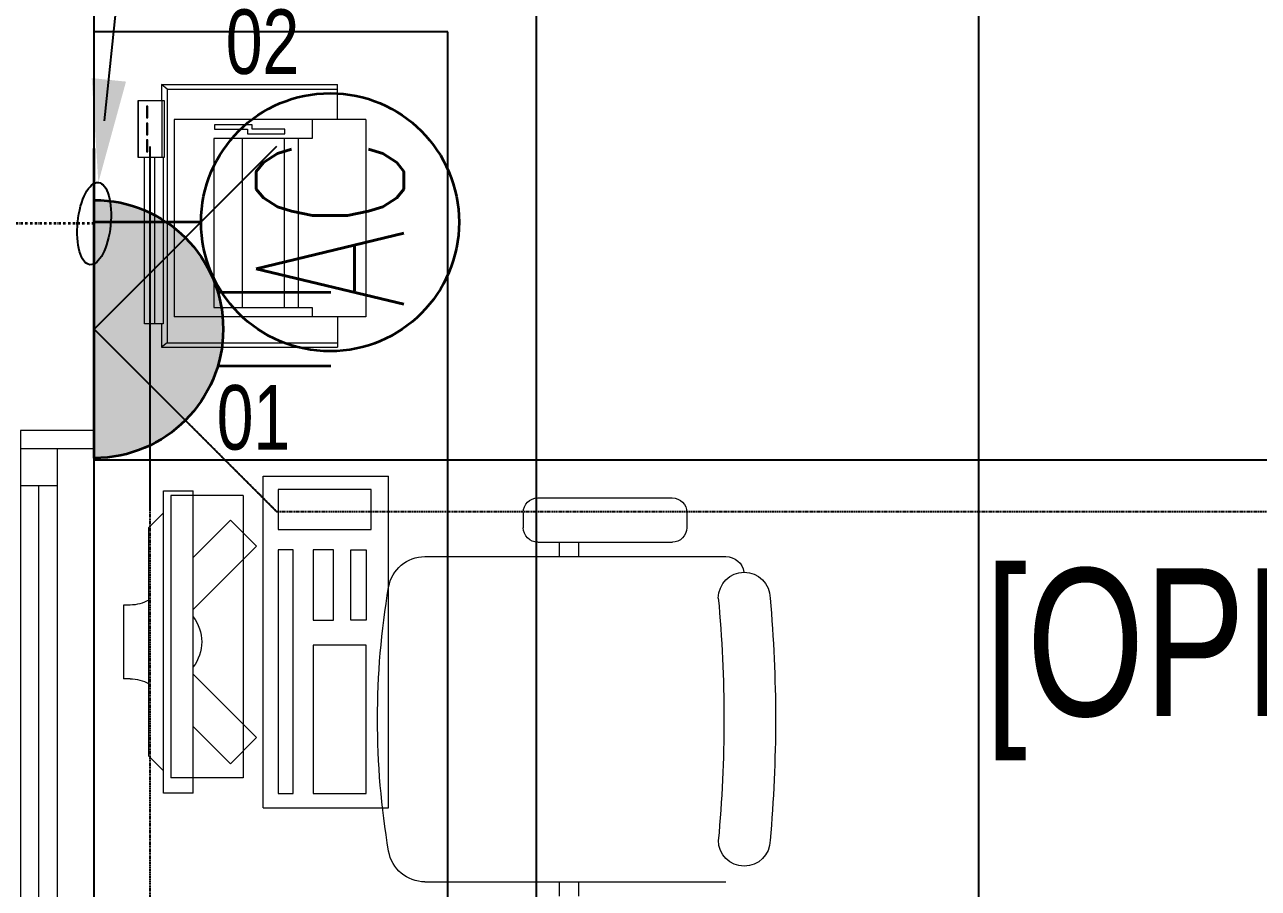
# Model space of a CAD drawing. Extents: x -178977 to 231842, y -29287 to 19916.
# Drawn here: x 25121 to 26795, y 2659 to 3830 of the extents above; entities that cross this region are included whole.
import ezdxf
from ezdxf import colors
from ezdxf.entities.mleader import LeaderData, LeaderLine
from ezdxf.enums import TextEntityAlignment as Align
from ezdxf.math import Vec2, Vec3

# ---------------------------------------------------------------- set-up
doc = ezdxf.new("R2010")
doc.units = 0
doc.header["$LTSCALE"] = 0.25
doc.linetypes.add('DASHDOT', pattern=[25.4, 12.7, -6.35, 0, -6.35])
doc.linetypes.add('HIDDEN', pattern=[9.525, 6.35, -3.175])
for name, color, linetype, lineweight in [('01-First Floor-FUR$0$72_EGR_BASE_TEXT', 252, 'Continuous', 5), ('01-First Floor-FUR$0$72_EGR_EQP_TAG', 142, 'Continuous', 5), ('01-First Floor-FUR$0$Aluminum', 251, 'Continuous', 5), ('01-First Floor-FUR$0$LOADING', 253, 'Continuous', 5), ('01-First Floor-FUR$0$Walls', 251, 'Continuous', 5), ('E-LITE-CIRC', 6, 'Continuous', 25), ('E-LITE-CLNG-CNDT', 6, 'DASHDOT', 35), ('E-LITE-EXIT-NUMB', 6, 'Continuous', 25), ('E-POWR-CIRC-NUMB', 6, 'Continuous', 25), ('E-POWR-CLNG-CNDT', 6, 'DASHDOT', 35), ('E-POWR-FLOR-CNDT', 6, 'HIDDEN', 25), ('E-POWR-WALL @ 100', 4, 'Continuous', 35)]:
    doc.layers.add(name, color=color, linetype=linetype, lineweight=lineweight)
doc.layers.add('01-First Floor-FUR$0$FALSE CEILING', color=251, linetype='Continuous')
doc.layers.add('E-POWR-IDEN', color=101, linetype='Continuous')
doc.styles.add('01-First Floor-FUR$0$X3G_ENTITY_257CFD', font='swisscl.ttf', dxfattribs={"height": 200})
doc.styles.add('01-First Floor-FUR$0$X3G_ENTITY_9F38', font='swisscl.ttf', dxfattribs={"height": 0.2})
doc.styles.add('DC_SIMPLEX', font='SIMPLEX.shx', dxfattribs={"width": 0.7})

# ---------------------------------------------------------------- blocks, each defined once
blk = doc.blocks.new('01-First Floor-FUR$0$ITCWLS1-P')
at = {"layer": '01-First Floor-FUR$0$LOADING'}
for p, q in [((-0.17, 0.45), (-0.17, 0)), ((-0.17, 0.45), (0, 0.45)), ((0, 0.45), (0, 0)), ((-0.2651, 0.43, 0), (-0.3051, 0.43, 0)), ((-0.3051, 0.43, 0), (-0.3051, 0.02, 0)), ((-0.2651, 0.43, 0), (-0.2651, 0.02, 0)), ((-0.1496, 0.4305), (-0.1291, 0.4305)), ((-0.1291, 0.4305), (-0.1291, 0.4089)), ((-0.197, 0.4094), (-0.295, 0.4094)), ((-0.295, 0.0264), (-0.295, 0.4094)), ((-0.197, 0.0264), (-0.197, 0.4094)), ((-0.3251, 0.38, 0), (-0.3051, 0.4, 0)), ((-0.3251, 0.38, 0), (-0.3251, 0.07, 0)), ((-0.3503, 0.275), (-0.3596, 0.275)), ((-0.3596, 0.175), (-0.3596, 0.275)), ((-0.3503, 0.175), (-0.3596, 0.175)), ((-0.3251, 0.07, 0), (-0.3051, 0.05, 0)), ((-0.3051, 0.02, 0), (-0.2651, 0.02, 0)), ((-0.197, 0.0264), (-0.295, 0.0264)), ((-0.17, 0), (0, 0))]:
    blk.add_line(p, q, dxfattribs=at)
at = {"layer": '01-First Floor-FUR$0$LOADING', "extrusion": (2.48281e-10, 3.18408e-10, -1)}
for p, q in [((-0.2651, 0.3395), (-0.2144, 0.3902)), ((-0.1791, 0.3548), (-0.2144, 0.3902)), ((-0.2651, 0.2688), (-0.1791, 0.3548))]:
    blk.add_line(p, q, dxfattribs=at)
at = {"layer": '01-First Floor-FUR$0$LOADING', "extrusion": (2.48281e-10, -3.18408e-10, -1)}
for p, q in [((-0.2651, 0.1812), (-0.1791, 0.0952)), ((-0.2651, 0.1105), (-0.2144, 0.0598)), ((-0.1791, 0.0952), (-0.2144, 0.0598))]:
    blk.add_line(p, q, dxfattribs=at)
at = {"layer": '01-First Floor-FUR$0$LOADING'}
for points in [[(-0.1291, 0.4089), (-0.1291, 0.1), (-0.1496, 0.1), (-0.1496, 0.4305)], [(-0.1496, 0.1), (-0.1496, 0.1), (-0.1496, 0.1), (-0.1496, 0.1), (-0.1496, 0.1), (-0.1496, 0.1), (-0.1496, 0.1), (-0.1496, 0.1), (-0.1496, 0.1)], [(-0.1496, 0.1), (-0.1496, 0.1), (-0.1496, 0.1), (-0.1496, 0.1), (-0.1496, 0.1), (-0.1496, 0.1), (-0.1496, 0.1), (-0.1496, 0.1), (-0.1496, 0.1), (-0.1496, 0.1), (-0.1496, 0.1), (-0.1496, 0.1), (-0.1496, 0.1), (-0.1496, 0.1), (-0.1496, 0.1), (-0.1496, 0.1), (-0.1496, 0.1), (-0.1496, 0.1)], [(-0.1496, 0.1), (-0.1496, 0.1), (-0.1496, 0.1), (-0.1496, 0.1), (-0.1496, 0.1), (-0.1496, 0.1), (-0.1496, 0.1), (-0.1496, 0.1), (-0.1496, 0.1), (-0.1496, 0.1)], [(-0.1496, 0.1), (-0.1496, 0.1), (-0.1496, 0.1), (-0.1496, 0.1), (-0.1496, 0.1), (-0.1496, 0.1), (-0.1496, 0.1)], [(-0.1496, 0.1), (-0.1496, 0.1), (-0.1496, 0.1), (-0.1496, 0.1), (-0.1496, 0.1), (-0.1496, 0.1), (-0.1496, 0.1), (-0.1496, 0.1), (-0.1496, 0.1), (-0.1496, 0.1)], [(-0.1496, 0.1), (-0.1496, 0.1), (-0.1496, 0.1), (-0.1496, 0.1), (-0.1496, 0.1), (-0.1496, 0.1), (-0.1496, 0.1), (-0.1496, 0.1), (-0.1496, 0.1), (-0.1496, 0.1), (-0.1496, 0.1), (-0.1496, 0.1), (-0.1496, 0.1), (-0.1496, 0.1), (-0.1496, 0.1)], [(-0.1496, 0.1), (-0.1496, 0.1), (-0.1496, 0.1), (-0.1496, 0.1), (-0.1496, 0.1), (-0.1496, 0.1), (-0.1496, 0.1), (-0.1496, 0.1), (-0.1496, 0.1), (-0.1496, 0.1)], [(-0.1496, 0.1), (-0.1496, 0.1), (-0.1496, 0.1), (-0.1496, 0.1), (-0.1496, 0.1), (-0.1496, 0.1), (-0.1496, 0.1), (-0.1496, 0.1), (-0.1496, 0.1), (-0.1496, 0.1)], [(-0.1496, 0.1), (-0.1496, 0.1), (-0.1496, 0.1), (-0.1496, 0.1), (-0.1496, 0.1), (-0.1496, 0.1), (-0.1496, 0.1), (-0.1496, 0.1), (-0.1496, 0.1), (-0.1496, 0.1), (-0.1496, 0.1), (-0.1496, 0.1), (-0.1496, 0.1), (-0.1496, 0.1), (-0.1496, 0.1), (-0.1496, 0.1), (-0.1496, 0.1), (-0.1496, 0.1), (-0.1496, 0.1), (-0.1496, 0.1), (-0.1496, 0.1), (-0.1496, 0.1), (-0.1496, 0.1), (-0.1496, 0.1), (-0.1496, 0.1), (-0.1496, 0.1), (-0.1496, 0.1), (-0.1496, 0.1), (-0.1496, 0.1), (-0.1496, 0.1), (-0.1496, 0.1), (-0.1496, 0.1), (-0.1496, 0.1), (-0.1496, 0.1), (-0.1496, 0.1), (-0.1496, 0.1), (-0.1496, 0.1), (-0.1496, 0.1), (-0.1496, 0.1), (-0.1496, 0.1), (-0.1496, 0.1), (-0.1496, 0.1), (-0.1496, 0.1), (-0.1496, 0.1), (-0.1496, 0.1), (-0.1496, 0.1), (-0.1496, 0.1), (-0.1496, 0.1), (-0.1496, 0.1), (-0.1496, 0.1), (-0.1496, 0.1), (-0.1496, 0.1), (-0.1496, 0.1), (-0.1496, 0.1)], [(-0.1496, 0.1), (-0.1496, 0.1), (-0.1496, 0.1), (-0.1496, 0.1), (-0.1496, 0.1), (-0.1496, 0.1), (-0.1496, 0.1), (-0.1496, 0.1), (-0.1496, 0.1), (-0.1496, 0.1), (-0.1496, 0.1), (-0.1496, 0.1), (-0.1496, 0.1), (-0.1496, 0.1), (-0.1496, 0.1), (-0.1496, 0.1), (-0.1496, 0.1), (-0.1496, 0.1), (-0.1496, 0.1), (-0.1496, 0.1), (-0.1496, 0.1), (-0.1496, 0.1), (-0.1496, 0.1), (-0.1496, 0.1), (-0.1496, 0.1), (-0.1496, 0.1), (-0.1496, 0.1), (-0.1496, 0.1), (-0.1496, 0.1), (-0.1496, 0.1), (-0.1496, 0.1), (-0.1496, 0.1), (-0.1496, 0.1), (-0.1496, 0.1), (-0.1496, 0.1), (-0.1496, 0.1), (-0.1496, 0.1), (-0.1496, 0.1), (-0.1496, 0.1), (-0.1496, 0.1), (-0.1496, 0.1), (-0.1496, 0.1), (-0.1496, 0.1), (-0.1496, 0.1), (-0.1496, 0.1), (-0.1496, 0.1), (-0.1496, 0.1), (-0.1496, 0.1), (-0.1496, 0.1), (-0.1496, 0.1), (-0.1496, 0.1), (-0.1496, 0.1), (-0.1496, 0.1), (-0.1496, 0.1), (-0.1496, 0.1), (-0.1496, 0.1), (-0.1496, 0.1), (-0.1496, 0.1), (-0.1496, 0.1), (-0.1496, 0.1), (-0.1496, 0.1), (-0.1496, 0.1), (-0.1496, 0.1), (-0.1496, 0.1), (-0.1496, 0.1), (-0.1496, 0.1), (-0.1496, 0.1), (-0.1496, 0.1), (-0.1496, 0.1), (-0.1496, 0.1), (-0.1496, 0.1), (-0.1496, 0.1), (-0.1496, 0.1), (-0.1496, 0.1), (-0.1496, 0.1), (-0.1496, 0.1), (-0.1496, 0.1), (-0.1496, 0.1), (-0.1496, 0.1), (-0.1496, 0.1), (-0.1496, 0.1), (-0.1496, 0.1), (-0.1496, 0.1), (-0.1496, 0.1), (-0.1496, 0.1), (-0.1496, 0.1), (-0.1496, 0.1), (-0.1496, 0.1), (-0.1496, 0.1)], [(-0.1496, 0.1), (-0.1496, 0.1), (-0.1496, 0.1), (-0.1496, 0.1), (-0.1496, 0.1), (-0.1496, 0.1), (-0.1496, 0.1), (-0.1496, 0.1), (-0.1496, 0.1), (-0.1496, 0.1), (-0.1496, 0.1), (-0.1496, 0.1)], [(-0.1496, 0.1), (-0.1496, 0.1), (-0.1496, 0.1), (-0.1496, 0.1), (-0.1496, 0.1), (-0.1496, 0.1), (-0.1496, 0.1)], [(-0.1496, 0.1), (-0.1496, 0.1), (-0.1496, 0.1), (-0.1496, 0.1), (-0.1496, 0.1), (-0.1496, 0.1), (-0.1496, 0.1), (-0.1496, 0.1), (-0.1496, 0.1), (-0.1496, 0.1), (-0.1496, 0.1), (-0.1496, 0.1), (-0.1496, 0.1), (-0.1496, 0.1), (-0.1496, 0.1), (-0.1496, 0.1), (-0.1496, 0.1)], [(-0.1496, 0.1), (-0.1496, 0.1), (-0.1496, 0.1), (-0.1496, 0.1), (-0.1496, 0.1), (-0.1496, 0.1), (-0.1496, 0.1), (-0.1496, 0.1), (-0.1496, 0.1), (-0.1496, 0.1), (-0.1496, 0.1), (-0.1496, 0.1), (-0.1496, 0.1), (-0.1496, 0.1), (-0.1496, 0.1), (-0.1496, 0.1), (-0.1496, 0.1), (-0.1496, 0.1), (-0.1496, 0.1), (-0.1496, 0.1), (-0.1496, 0.1), (-0.1496, 0.1), (-0.1496, 0.1), (-0.1496, 0.1), (-0.1496, 0.1), (-0.1496, 0.1), (-0.1496, 0.1), (-0.1496, 0.1), (-0.1496, 0.1), (-0.1496, 0.1), (-0.1496, 0.1), (-0.1496, 0.1), (-0.1496, 0.1), (-0.1496, 0.1), (-0.1496, 0.1), (-0.1496, 0.1), (-0.1496, 0.1), (-0.1496, 0.1), (-0.1496, 0.1), (-0.1496, 0.1), (-0.1496, 0.1), (-0.1496, 0.1), (-0.1496, 0.1), (-0.1496, 0.1), (-0.1496, 0.1), (-0.1496, 0.1), (-0.1496, 0.1), (-0.1496, 0.1), (-0.1496, 0.1), (-0.1496, 0.1), (-0.1496, 0.1), (-0.1496, 0.1), (-0.1496, 0.1), (-0.1496, 0.1), (-0.1496, 0.1), (-0.1496, 0.1), (-0.1496, 0.1), (-0.1496, 0.1), (-0.1496, 0.1), (-0.1496, 0.1), (-0.1496, 0.1), (-0.1496, 0.1), (-0.1496, 0.1), (-0.1496, 0.1), (-0.1496, 0.1), (-0.1496, 0.1), (-0.1496, 0.1), (-0.1496, 0.1), (-0.1496, 0.1), (-0.1496, 0.1), (-0.1496, 0.1), (-0.1496, 0.1), (-0.1496, 0.1), (-0.1496, 0.1), (-0.1496, 0.1), (-0.1496, 0.1), (-0.1496, 0.1), (-0.1496, 0.1), (-0.1496, 0.1), (-0.1496, 0.1), (-0.1496, 0.1), (-0.1496, 0.1), (-0.1496, 0.1), (-0.1496, 0.1), (-0.1496, 0.1), (-0.1496, 0.1), (-0.1496, 0.1), (-0.1496, 0.1), (-0.1496, 0.1), (-0.1496, 0.1), (-0.1496, 0.1), (-0.1496, 0.1), (-0.1496, 0.1), (-0.1496, 0.1), (-0.1496, 0.1), (-0.1496, 0.1), (-0.1496, 0.1), (-0.1496, 0.1), (-0.1496, 0.1), (-0.1496, 0.1), (-0.1496, 0.1), (-0.1496, 0.1), (-0.1496, 0.1), (-0.1496, 0.1), (-0.1496, 0.1), (-0.1496, 0.1), (-0.1496, 0.1), (-0.1496, 0.1), (-0.1496, 0.1), (-0.1496, 0.1), (-0.1496, 0.1)], [(-0.1496, 0.1), (-0.1496, 0.1), (-0.1496, 0.1), (-0.1496, 0.1), (-0.1496, 0.1), (-0.1496, 0.1), (-0.1496, 0.1), (-0.1496, 0.1)]]:
    blk.add_lwpolyline(points, dxfattribs=at)
for points in [[(-0.1019, 0.4305), (-0.0304, 0.4305), (-0.0304, 0.2294), (-0.1019, 0.2294)], [(-0.1019, 0.1954), (-0.0747, 0.1954), (-0.0747, 0.1), (-0.1019, 0.1)], [(-0.0304, 0.1954), (-0.0508, 0.1954), (-0.0508, 0.1), (-0.0304, 0.1)], [(-0.1496, 0.1), (-0.1496, 0.1), (-0.1496, 0.1), (-0.1496, 0.1), (-0.1496, 0.1), (-0.1496, 0.1), (-0.1496, 0.1), (-0.1496, 0.1), (-0.1496, 0.1), (-0.1496, 0.1), (-0.1496, 0.1), (-0.1496, 0.1), (-0.1496, 0.1), (-0.1496, 0.1), (-0.1496, 0.1), (-0.1496, 0.1), (-0.1496, 0.1), (-0.1496, 0.1), (-0.1496, 0.1), (-0.1496, 0.1), (-0.1496, 0.1), (-0.1496, 0.1), (-0.1496, 0.1), (-0.1496, 0.1), (-0.1496, 0.1), (-0.1496, 0.1), (-0.1496, 0.1), (-0.1496, 0.1), (-0.1496, 0.1), (-0.1496, 0.1), (-0.1496, 0.1), (-0.1496, 0.1), (-0.1496, 0.1), (-0.1496, 0.1), (-0.1496, 0.1), (-0.1496, 0.1), (-0.1496, 0.1), (-0.1496, 0.1), (-0.1496, 0.1), (-0.1496, 0.1), (-0.1496, 0.1), (-0.1496, 0.1), (-0.1496, 0.1), (-0.1496, 0.1), (-0.1496, 0.1), (-0.1496, 0.1), (-0.1496, 0.1), (-0.1496, 0.1), (-0.1496, 0.1), (-0.1496, 0.1), (-0.1496, 0.1), (-0.1496, 0.1), (-0.1496, 0.1), (-0.1496, 0.1), (-0.1496, 0.1), (-0.1496, 0.1), (-0.1496, 0.1), (-0.1496, 0.1), (-0.1496, 0.1), (-0.1496, 0.1), (-0.1496, 0.1), (-0.1496, 0.1), (-0.1496, 0.1), (-0.1496, 0.1), (-0.1496, 0.1), (-0.1496, 0.1), (-0.1496, 0.1), (-0.1496, 0.1), (-0.1496, 0.1), (-0.1496, 0.1), (-0.1496, 0.1), (-0.1496, 0.1), (-0.1496, 0.1), (-0.1496, 0.1), (-0.1496, 0.1), (-0.1496, 0.1), (-0.1496, 0.1), (-0.1496, 0.1), (-0.1496, 0.1), (-0.1496, 0.1), (-0.1496, 0.1), (-0.1496, 0.1), (-0.1496, 0.1), (-0.1496, 0.1), (-0.1496, 0.1), (-0.1496, 0.1), (-0.1496, 0.1), (-0.1496, 0.1), (-0.1496, 0.1), (-0.1496, 0.1), (-0.1496, 0.1), (-0.1496, 0.1), (-0.1496, 0.1), (-0.1496, 0.1), (-0.1496, 0.1), (-0.1496, 0.1), (-0.1496, 0.1), (-0.1496, 0.1), (-0.1496, 0.1), (-0.1496, 0.1), (-0.1496, 0.1), (-0.1496, 0.1), (-0.1496, 0.1), (-0.1496, 0.1), (-0.1496, 0.1), (-0.1496, 0.1), (-0.1496, 0.1), (-0.1496, 0.1), (-0.1496, 0.1), (-0.1496, 0.1), (-0.1496, 0.1), (-0.1496, 0.1), (-0.1496, 0.1), (-0.1496, 0.1), (-0.1496, 0.1), (-0.1496, 0.1), (-0.1496, 0.1), (-0.1496, 0.1), (-0.1496, 0.1), (-0.1496, 0.1), (-0.1496, 0.1), (-0.1496, 0.1), (-0.1496, 0.1), (-0.1496, 0.1), (-0.1496, 0.1), (-0.1496, 0.1), (-0.1496, 0.1), (-0.1496, 0.1), (-0.1496, 0.1), (-0.1496, 0.1), (-0.1496, 0.1), (-0.1496, 0.1), (-0.1496, 0.1), (-0.1496, 0.1), (-0.1496, 0.1), (-0.1496, 0.1), (-0.1496, 0.1), (-0.1496, 0.1), (-0.1496, 0.1), (-0.1496, 0.1), (-0.1496, 0.1), (-0.1496, 0.1), (-0.1496, 0.1), (-0.1496, 0.1), (-0.1496, 0.1), (-0.1496, 0.1), (-0.1496, 0.1), (-0.1496, 0.1), (-0.1496, 0.1), (-0.1496, 0.1), (-0.1496, 0.1), (-0.1496, 0.1), (-0.1496, 0.1), (-0.1496, 0.1), (-0.1496, 0.1), (-0.1496, 0.1), (-0.1496, 0.1), (-0.1496, 0.1), (-0.1496, 0.1), (-0.1496, 0.1), (-0.1496, 0.1), (-0.1496, 0.1), (-0.1496, 0.1), (-0.1496, 0.1), (-0.1496, 0.1), (-0.1496, 0.1), (-0.1496, 0.1), (-0.1496, 0.1), (-0.1496, 0.1), (-0.1496, 0.1), (-0.1496, 0.1), (-0.1496, 0.1), (-0.1496, 0.1), (-0.1496, 0.1), (-0.1496, 0.1), (-0.1496, 0.1), (-0.1496, 0.1), (-0.1496, 0.1), (-0.1496, 0.1), (-0.1496, 0.1), (-0.1496, 0.1), (-0.1496, 0.1), (-0.1496, 0.1), (-0.1496, 0.1), (-0.1496, 0.1), (-0.1496, 0.1), (-0.1496, 0.1), (-0.1496, 0.1), (-0.1496, 0.1), (-0.1496, 0.1), (-0.1496, 0.1), (-0.1496, 0.1), (-0.1496, 0.1), (-0.1496, 0.1), (-0.1496, 0.1), (-0.1496, 0.1), (-0.1496, 0.1), (-0.1496, 0.1), (-0.1496, 0.1), (-0.1496, 0.1), (-0.1496, 0.1), (-0.1496, 0.1), (-0.1496, 0.1), (-0.1496, 0.1), (-0.1496, 0.1), (-0.1496, 0.1), (-0.1496, 0.1), (-0.1496, 0.1), (-0.1496, 0.1), (-0.1496, 0.1), (-0.1496, 0.1), (-0.1496, 0.1), (-0.1496, 0.1), (-0.1496, 0.1), (-0.1496, 0.1), (-0.1496, 0.1), (-0.1496, 0.1), (-0.1496, 0.1), (-0.1496, 0.1), (-0.1496, 0.1), (-0.1496, 0.1), (-0.1496, 0.1), (-0.1496, 0.1), (-0.1496, 0.1), (-0.1496, 0.1), (-0.1496, 0.1), (-0.1496, 0.1), (-0.1496, 0.1), (-0.1496, 0.1), (-0.1496, 0.1), (-0.1496, 0.1), (-0.1496, 0.1), (-0.1496, 0.1), (-0.1496, 0.1), (-0.1496, 0.1), (-0.1496, 0.1), (-0.1496, 0.1), (-0.1496, 0.1), (-0.1496, 0.1), (-0.1496, 0.1), (-0.1496, 0.1), (-0.1496, 0.1), (-0.1496, 0.1), (-0.1496, 0.1), (-0.1496, 0.1), (-0.1496, 0.1), (-0.1496, 0.1), (-0.1496, 0.1), (-0.1496, 0.1), (-0.1496, 0.1), (-0.1496, 0.1), (-0.1496, 0.1), (-0.1496, 0.1), (-0.1496, 0.1), (-0.1496, 0.1), (-0.1496, 0.1), (-0.1496, 0.1), (-0.1496, 0.1), (-0.1496, 0.1), (-0.1496, 0.1), (-0.1496, 0.1), (-0.1496, 0.1), (-0.1496, 0.1), (-0.1496, 0.1), (-0.1496, 0.1), (-0.1496, 0.1), (-0.1496, 0.1), (-0.1496, 0.1), (-0.1496, 0.1), (-0.1496, 0.1), (-0.1496, 0.1), (-0.1496, 0.1), (-0.1496, 0.1), (-0.1496, 0.1), (-0.1496, 0.1), (-0.1496, 0.1), (-0.1496, 0.1)], [(-0.1496, 0.1), (-0.1496, 0.1), (-0.1496, 0.1), (-0.1496, 0.1), (-0.1496, 0.1), (-0.1496, 0.1), (-0.1496, 0.1), (-0.1496, 0.1), (-0.1496, 0.1), (-0.1496, 0.1), (-0.1496, 0.1), (-0.1496, 0.1), (-0.1496, 0.1), (-0.1496, 0.1), (-0.1496, 0.1), (-0.1496, 0.1), (-0.1496, 0.1), (-0.1496, 0.1), (-0.1496, 0.1), (-0.1496, 0.1), (-0.1496, 0.1), (-0.1496, 0.1), (-0.1496, 0.1), (-0.1496, 0.1), (-0.1496, 0.1), (-0.1496, 0.1), (-0.1496, 0.1), (-0.1496, 0.1), (-0.1496, 0.1), (-0.1496, 0.1), (-0.1496, 0.1), (-0.1496, 0.1), (-0.1496, 0.1), (-0.1496, 0.1), (-0.1496, 0.1), (-0.1496, 0.1), (-0.1496, 0.1), (-0.1496, 0.1), (-0.1496, 0.1), (-0.1496, 0.1), (-0.1496, 0.1), (-0.1496, 0.1), (-0.1496, 0.1), (-0.1496, 0.1), (-0.1496, 0.1), (-0.1496, 0.1), (-0.1496, 0.1), (-0.1496, 0.1), (-0.1496, 0.1), (-0.1496, 0.1), (-0.1496, 0.1), (-0.1496, 0.1), (-0.1496, 0.1), (-0.1496, 0.1), (-0.1496, 0.1), (-0.1496, 0.1), (-0.1496, 0.1), (-0.1496, 0.1), (-0.1496, 0.1), (-0.1496, 0.1), (-0.1496, 0.1), (-0.1496, 0.1), (-0.1496, 0.1), (-0.1496, 0.1), (-0.1496, 0.1), (-0.1496, 0.1), (-0.1496, 0.1), (-0.1496, 0.1), (-0.1496, 0.1), (-0.1496, 0.1), (-0.1496, 0.1), (-0.1496, 0.1), (-0.1496, 0.1), (-0.1496, 0.1), (-0.1496, 0.1), (-0.1496, 0.1), (-0.1496, 0.1), (-0.1496, 0.1), (-0.1496, 0.1), (-0.1496, 0.1), (-0.1496, 0.1), (-0.1496, 0.1), (-0.1496, 0.1), (-0.1496, 0.1), (-0.1496, 0.1), (-0.1496, 0.1), (-0.1496, 0.1), (-0.1496, 0.1), (-0.1496, 0.1), (-0.1496, 0.1), (-0.1496, 0.1), (-0.1496, 0.1), (-0.1496, 0.1), (-0.1496, 0.1), (-0.1496, 0.1), (-0.1496, 0.1), (-0.1496, 0.1), (-0.1496, 0.1), (-0.1496, 0.1), (-0.1496, 0.1), (-0.1496, 0.1), (-0.1496, 0.1), (-0.1496, 0.1), (-0.1496, 0.1), (-0.1496, 0.1), (-0.1496, 0.1), (-0.1496, 0.1), (-0.1496, 0.1), (-0.1496, 0.1), (-0.1496, 0.1), (-0.1496, 0.1), (-0.1496, 0.1), (-0.1496, 0.1), (-0.1496, 0.1), (-0.1496, 0.1), (-0.1496, 0.1), (-0.1496, 0.1), (-0.1496, 0.1), (-0.1496, 0.1), (-0.1496, 0.1), (-0.1496, 0.1), (-0.1496, 0.1), (-0.1496, 0.1), (-0.1496, 0.1), (-0.1496, 0.1), (-0.1496, 0.1), (-0.1496, 0.1), (-0.1496, 0.1), (-0.1496, 0.1), (-0.1496, 0.1), (-0.1496, 0.1), (-0.1496, 0.1), (-0.1496, 0.1), (-0.1496, 0.1), (-0.1496, 0.1), (-0.1496, 0.1), (-0.1496, 0.1), (-0.1496, 0.1), (-0.1496, 0.1), (-0.1496, 0.1), (-0.1496, 0.1), (-0.1496, 0.1), (-0.1496, 0.1), (-0.1496, 0.1), (-0.1496, 0.1), (-0.1496, 0.1), (-0.1496, 0.1), (-0.1496, 0.1), (-0.1496, 0.1), (-0.1496, 0.1), (-0.1496, 0.1), (-0.1496, 0.1), (-0.1496, 0.1), (-0.1496, 0.1), (-0.1496, 0.1), (-0.1496, 0.1), (-0.1496, 0.1), (-0.1496, 0.1), (-0.1496, 0.1), (-0.1496, 0.1), (-0.1496, 0.1), (-0.1496, 0.1), (-0.1496, 0.1), (-0.1496, 0.1), (-0.1496, 0.1), (-0.1496, 0.1), (-0.1496, 0.1), (-0.1496, 0.1), (-0.1496, 0.1), (-0.1496, 0.1), (-0.1496, 0.1), (-0.1496, 0.1), (-0.1496, 0.1), (-0.1496, 0.1), (-0.1496, 0.1), (-0.1496, 0.1), (-0.1496, 0.1), (-0.1496, 0.1), (-0.1496, 0.1), (-0.1496, 0.1), (-0.1496, 0.1), (-0.1496, 0.1), (-0.1496, 0.1), (-0.1496, 0.1), (-0.1496, 0.1), (-0.1496, 0.1), (-0.1496, 0.1), (-0.1496, 0.1), (-0.1496, 0.1), (-0.1496, 0.1), (-0.1496, 0.1), (-0.1496, 0.1), (-0.1496, 0.1), (-0.1496, 0.1), (-0.1496, 0.1), (-0.1496, 0.1), (-0.1496, 0.1), (-0.1496, 0.1), (-0.1496, 0.1), (-0.1496, 0.1), (-0.1496, 0.1), (-0.1496, 0.1), (-0.1496, 0.1), (-0.1496, 0.1), (-0.1496, 0.1), (-0.1496, 0.1), (-0.1496, 0.1), (-0.1496, 0.1), (-0.1496, 0.1), (-0.1496, 0.1), (-0.1496, 0.1), (-0.1496, 0.1), (-0.1496, 0.1), (-0.1496, 0.1)], [(-0.1496, 0.1), (-0.1496, 0.1), (-0.1496, 0.1), (-0.1496, 0.1), (-0.1496, 0.1), (-0.1496, 0.1), (-0.1496, 0.1), (-0.1496, 0.1), (-0.1496, 0.1), (-0.1496, 0.1), (-0.1496, 0.1), (-0.1496, 0.1), (-0.1496, 0.1), (-0.1496, 0.1), (-0.1496, 0.1), (-0.1496, 0.1), (-0.1496, 0.1), (-0.1496, 0.1), (-0.1496, 0.1), (-0.1496, 0.1), (-0.1496, 0.1), (-0.1496, 0.1), (-0.1496, 0.1), (-0.1496, 0.1), (-0.1496, 0.1), (-0.1496, 0.1), (-0.1496, 0.1), (-0.1496, 0.1), (-0.1496, 0.1), (-0.1496, 0.1), (-0.1496, 0.1), (-0.1496, 0.1), (-0.1496, 0.1), (-0.1496, 0.1), (-0.1496, 0.1), (-0.1496, 0.1), (-0.1496, 0.1), (-0.1496, 0.1), (-0.1496, 0.1), (-0.1496, 0.1), (-0.1496, 0.1), (-0.1496, 0.1), (-0.1496, 0.1), (-0.1496, 0.1), (-0.1496, 0.1), (-0.1496, 0.1), (-0.1496, 0.1), (-0.1496, 0.1), (-0.1496, 0.1), (-0.1496, 0.1), (-0.1496, 0.1), (-0.1496, 0.1), (-0.1496, 0.1), (-0.1496, 0.1), (-0.1496, 0.1), (-0.1496, 0.1), (-0.1496, 0.1), (-0.1496, 0.1), (-0.1496, 0.1), (-0.1496, 0.1), (-0.1496, 0.1), (-0.1496, 0.1), (-0.1496, 0.1), (-0.1496, 0.1), (-0.1496, 0.1), (-0.1496, 0.1), (-0.1496, 0.1), (-0.1496, 0.1), (-0.1496, 0.1), (-0.1496, 0.1), (-0.1496, 0.1), (-0.1496, 0.1), (-0.1496, 0.1), (-0.1496, 0.1), (-0.1496, 0.1), (-0.1496, 0.1), (-0.1496, 0.1), (-0.1496, 0.1), (-0.1496, 0.1), (-0.1496, 0.1), (-0.1496, 0.1), (-0.1496, 0.1), (-0.1496, 0.1), (-0.1496, 0.1), (-0.1496, 0.1), (-0.1496, 0.1), (-0.1496, 0.1), (-0.1496, 0.1), (-0.1496, 0.1), (-0.1496, 0.1), (-0.1496, 0.1), (-0.1496, 0.1), (-0.1496, 0.1), (-0.1496, 0.1), (-0.1496, 0.1), (-0.1496, 0.1), (-0.1496, 0.1), (-0.1496, 0.1), (-0.1496, 0.1), (-0.1496, 0.1), (-0.1496, 0.1), (-0.1496, 0.1), (-0.1496, 0.1), (-0.1496, 0.1), (-0.1496, 0.1), (-0.1496, 0.1), (-0.1496, 0.1), (-0.1496, 0.1), (-0.1496, 0.1), (-0.1496, 0.1), (-0.1496, 0.1), (-0.1496, 0.1), (-0.1496, 0.1), (-0.1496, 0.1), (-0.1496, 0.1), (-0.1496, 0.1), (-0.1496, 0.1), (-0.1496, 0.1), (-0.1496, 0.1), (-0.1496, 0.1), (-0.1496, 0.1), (-0.1496, 0.1), (-0.1496, 0.1), (-0.1496, 0.1), (-0.1496, 0.1), (-0.1496, 0.1), (-0.1496, 0.1), (-0.1496, 0.1), (-0.1496, 0.1), (-0.1496, 0.1), (-0.1496, 0.1), (-0.1496, 0.1), (-0.1496, 0.1), (-0.1496, 0.1), (-0.1496, 0.1), (-0.1496, 0.1), (-0.1496, 0.1), (-0.1496, 0.1), (-0.1496, 0.1), (-0.1496, 0.1), (-0.1496, 0.1), (-0.1496, 0.1), (-0.1496, 0.1), (-0.1496, 0.1), (-0.1496, 0.1), (-0.1496, 0.1), (-0.1496, 0.1), (-0.1496, 0.1), (-0.1496, 0.1), (-0.1496, 0.1), (-0.1496, 0.1), (-0.1496, 0.1), (-0.1496, 0.1), (-0.1496, 0.1), (-0.1496, 0.1), (-0.1496, 0.1), (-0.1496, 0.1), (-0.1496, 0.1), (-0.1496, 0.1), (-0.1496, 0.1), (-0.1496, 0.1), (-0.1496, 0.1), (-0.1496, 0.1), (-0.1496, 0.1), (-0.1496, 0.1), (-0.1496, 0.1), (-0.1496, 0.1), (-0.1496, 0.1), (-0.1496, 0.1), (-0.1496, 0.1), (-0.1496, 0.1), (-0.1496, 0.1), (-0.1496, 0.1), (-0.1496, 0.1), (-0.1496, 0.1), (-0.1496, 0.1), (-0.1496, 0.1), (-0.1496, 0.1), (-0.1496, 0.1), (-0.1496, 0.1), (-0.1496, 0.1), (-0.1496, 0.1), (-0.1496, 0.1), (-0.1496, 0.1), (-0.1496, 0.1), (-0.1496, 0.1), (-0.1496, 0.1), (-0.1496, 0.1), (-0.1496, 0.1), (-0.1496, 0.1), (-0.1496, 0.1), (-0.1496, 0.1), (-0.1496, 0.1), (-0.1496, 0.1), (-0.1496, 0.1), (-0.1496, 0.1), (-0.1496, 0.1), (-0.1496, 0.1), (-0.1496, 0.1), (-0.1496, 0.1), (-0.1496, 0.1), (-0.1496, 0.1), (-0.1496, 0.1), (-0.1496, 0.1), (-0.1496, 0.1), (-0.1496, 0.1), (-0.1496, 0.1), (-0.1496, 0.1), (-0.1496, 0.1), (-0.1496, 0.1), (-0.1496, 0.1), (-0.1496, 0.1), (-0.1496, 0.1), (-0.1496, 0.1), (-0.1496, 0.1), (-0.1496, 0.1), (-0.1496, 0.1), (-0.1496, 0.1), (-0.1496, 0.1)], [(-0.1496, 0.0727), (-0.0236, 0.0727), (-0.0236, 0.0182), (-0.1496, 0.0182)]]:
    blk.add_lwpolyline(points, close=True, dxfattribs=at)
for centre, radius, start, end in [((-0.3503, 0.325), 0.05, 270, 300.3093), ((-0.3089, 0.225), 0.0556, 321.9431, 38.0569), ((-0.3503, 0.125), 0.05, 59.6907, 90)]:
    blk.add_arc(centre, radius, start, end, dxfattribs=at)
blk = doc.blocks.new('01-First Floor-FUR$0$ITPPLT2C-P')
at = {"color": 0}
for p, q in [((0.0229, 0.0318), (0.2618, 0.0318)), ((0.0304, 0.0256), (0.0229, 0.0318)), ((0.0229, 0), (0.0229, 0.0318)), ((0.0304, -0.3182), (0.0304, 0.0256)), ((0.0304, 0.0256), (0.2618, 0.0256)), ((0.2618, -0.0096), (0.2618, 0.0318)), ((0, 0), (0, -0.2262)), ((0.0252, 0), (0, 0)), ((0.0139, 0), (0.0139, -0.2262)), ((0.0252, 0), (0.0139, 0)), ((0.0252, -0.2262), (0.0252, 0)), ((0.0401, -0.2769), (0.0401, -0.0096)), ((0.3, -0.0096), (0.0401, -0.0096)), ((0.2274, -0.0222), (0.2274, -0.0096)), ((0.3, -0.2769), (0.3, -0.0096)), ((0.0939, -0.2515), (0.0939, -0.0222)), ((0.0939, -0.0222), (0.2274, -0.0222)), ((0.1321, -0.2515), (0.1321, -0.0222)), ((0.1894, -0.2515), (0.1894, -0.0222)), ((0.2082, -0.2515), (0.2082, -0.0222)), ((-0.0091, -0.2262), (0.0267, -0.2262)), ((-0.0091, -0.3023), (-0.0091, -0.2262)), ((-0.0087, -0.2262), (0.0236, -0.2262)), ((-0.0087, -0.3023), (-0.0087, -0.2262)), ((0, -0.2262), (0.0252, -0.2262)), ((0.0023, -0.2495), (0.0023, -0.2334)), ((0.0023, -0.2334), (0.0045, -0.2334)), ((0.0045, -0.2334), (0.0045, -0.2495)), ((0.0139, -0.2262), (0.0252, -0.2262)), ((0.0236, -0.2262), (0.0236, -0.3023)), ((0.0267, -0.2262), (0.0267, -0.3023)), ((0.0045, -0.2495), (0.0023, -0.2495)), ((0.0023, -0.2721), (0.0023, -0.2562)), ((0.0023, -0.2562), (0.0045, -0.2562)), ((0.0045, -0.2562), (0.0045, -0.2721)), ((0.2274, -0.2515), (0.0939, -0.2515)), ((0.0947, -0.2701), (0.0947, -0.2641)), ((0.0947, -0.2641), (0.1395, -0.2641)), ((0.1395, -0.2575), (0.19, -0.2575)), ((0.1395, -0.2641), (0.1395, -0.2575)), ((0.19, -0.2641), (0.1457, -0.2641)), ((0.1457, -0.2641), (0.1457, -0.2701)), ((0.19, -0.2575), (0.19, -0.2641)), ((0.2274, -0.2769), (0.2274, -0.2515)), ((0.0045, -0.2721), (0.0023, -0.2721)), ((0.0023, -0.295), (0.0023, -0.2793)), ((0.0023, -0.2793), (0.0045, -0.2793)), ((0.0045, -0.2793), (0.0045, -0.295)), ((0.3, -0.2769), (0.0401, -0.2769)), ((0.1457, -0.2701), (0.0947, -0.2701)), ((0.2618, -0.2769), (0.2618, -0.3246)), ((0.0045, -0.295), (0.0023, -0.295)), ((0.0267, -0.3023), (-0.0091, -0.3023)), ((0.0236, -0.3023), (-0.0087, -0.3023)), ((0.0229, -0.3246), (0.0229, -0.3023)), ((0.0304, -0.3182), (0.0229, -0.3246)), ((0.0229, -0.3246), (0.2618, -0.3246)), ((0.0304, -0.3182), (0.2618, -0.3182))]:
    blk.add_line(p, q, dxfattribs=at)
blk = doc.blocks.new('01-First Floor-FUR$0$GF21018-P')
at = {"color": 0}
for p, q in [((-0.2207, 0.4756), (-0.2207, 0.0675)), ((0.2205, 0.4756), (0.2205, 0.0675)), ((-0.2806, 0.3422), (-0.2598, 0.3422)), ((-0.3002, 0.3226), (-0.3002, 0.14)), ((-0.2402, 0.3226), (-0.2402, 0.14)), ((-0.2402, 0.2937), (-0.2207, 0.2937)), ((0.2205, 0.2937), (0.24, 0.2937)), ((-0.2402, 0.2671), (-0.2207, 0.2671)), ((0.2205, 0.2671), (0.24, 0.2671)), ((-0.2806, 0.1204), (-0.2598, 0.1204))]:
    blk.add_line(p, q, dxfattribs=at)
for centre, radius, start, end in [((-0.0001, -0.5295), 1.0695, 80.3671, 99.6329), ((-0.1707, 0.4756), 0.05, 99.6329, 180), ((0.1705, 0.4756), 0.05, 0, 80.3671), ((-0.2806, 0.3226), 0.0196, 90, 180), ((-0.2598, 0.3226), 0.0196, 360, 90), ((-0.2806, 0.14), 0.0196, 180, 270), ((-0.2598, 0.14), 0.0196, 270, 360), ((-0.1957, 0.0675), 0.025, 180, 261.4721), ((-0.1643, 0.0425), 0.0351, 90, 270), ((0, 1.8467), 1.7767, 264.6946, 275.3053), ((0.1641, 0.0425), 0.0351, 270, 90), ((0, 1.8314), 1.8314, 264.8532, 275.147)]:
    blk.add_arc(centre, radius, start, end, dxfattribs=at)
blk = doc.blocks.new('01-First Floor-FUR$0$A$C37be4daf')
at = {"layer": '01-First Floor-FUR$0$Aluminum'}
for p, q in [((1416, 598.2), (216, 598.2)), ((241, 498.2), (241, 598.2)), ((291, 548.2), (291, 598.2)), ((1341, 548.2), (1341, 598.2)), ((1391, 498.2), (1391, 598.2)), ((291, 573.2), (1341, 573.2)), ((1391, 548.2), (241, 548.2)), ((1416, 498.2), (216, 498.2))]:
    blk.add_line(p, q, dxfattribs=at)
at = {"layer": '01-First Floor-FUR$0$Walls'}
for p, q in [((216, 498.2), (216, 598.2)), ((1416, 498.2), (1416, 598.2))]:
    blk.add_line(p, q, dxfattribs=at)
blk = doc.blocks.new('01-First Floor-FUR')
at = {"layer": '01-First Floor-FUR$0$FALSE CEILING', "linetype": 'Continuous'}
for p, q in [((25815.6, 1440), (25815.6, 5010)), ((26415.6, 1440), (26415.6, 5010)), ((25215.6, 3240), (29215.6, 3240))]:
    blk.add_line(p, q, dxfattribs=at)
at = {"layer": '01-First Floor-FUR$0$FALSE CEILING'}
for p, q in [((25695.6, 3820.4, -0.1), (25215.6, 3820.4, -0.1)), ((25695.6, 1919.5, -0.1), (25695.6, 3820.4, -0.1))]:
    blk.add_line(p, q, dxfattribs=at)
blk.add_lwpolyline([(29215.6, 1440), (25215.6, 1440), (25215.6, 5010), (29215.6, 5010)], close=True, dxfattribs=at)
at = {"layer": '01-First Floor-FUR$0$LOADING'}
for p, q in [((25695.6, 3820.4, -0.1), (25215.6, 3820.4, -0.1)), ((25695.6, 1919.5, -0.1), (25695.6, 3820.4, -0.1))]:
    blk.add_line(p, q, dxfattribs=at)
at = {"layer": '01-First Floor-FUR$0$Walls'}
blk.add_line((25215.6, 1440), (25215.6, 3930), dxfattribs=at)
at = {"rotation": 90}
blk.add_blockref('01-First Floor-FUR$0$A$C37be4daf', (25713.8, 1864), dxfattribs=at)
at = {"layer": '01-First Floor-FUR$0$LOADING', "extrusion": (-7.77425e-06, -2.55393e-17, -1), "xscale": 1000, "yscale": 1000, "zscale": 1000, "rotation": 180}
blk.add_blockref('01-First Floor-FUR$0$ITPPLT2C-P', (-25284.1, 3424.5, -0.1), dxfattribs=at)
at = {"layer": '01-First Floor-FUR$0$LOADING', "extrusion": (8.01373e-06, -1.93988e-16, 1), "xscale": -1000.000000000011, "yscale": 1000.000000000011, "zscale": 1000.000000000011, "rotation": 180}
blk.add_blockref('01-First Floor-FUR$0$ITCWLS1-P', (25614.8, 3218.1, 0.1), dxfattribs=at)
at = {"layer": '01-First Floor-FUR$0$LOADING', "extrusion": (7.77426e-06, 2.24021e-05, 1), "xscale": -1000, "yscale": 1000.000000000001, "zscale": 1000, "rotation": 90.00141075505213}
blk.add_blockref('01-First Floor-FUR$0$GF21018-P', (26140, 2888.2, 0.2), dxfattribs=at)
at = {"layer": '01-First Floor-FUR$0$72_EGR_BASE_TEXT', "insert": (26879.6, 3092.8, 0), "char_height": 200, "attachment_point": 2, "style": '01-First Floor-FUR$0$X3G_ENTITY_9F38'}
blk.add_mtext('[OPDF55]', dxfattribs=at)
at = {"layer": '01-First Floor-FUR$0$72_EGR_EQP_TAG', "char_height": 87.47, "attachment_point": 2, "style": '01-First Floor-FUR$0$X3G_ENTITY_257CFD'}
for s, insert in [('02', (25444, 3850.9, -0.1)), ('01', (25431.7, 3341.4, -0.1))]:
    blk.add_mtext(s, dxfattribs=dict(at, insert=insert))
blk = doc.blocks.new('*U179')
h = blk.add_hatch(color=253)
edge = h.paths.add_edge_path()
edge.add_line((-1.75, 0), (1.75, 0))
edge.add_arc((0, 0), 1.75, 180, 360, ccw=False)
for p, q in [((-0.5, -1.677), (-0.5, -3.211)), ((0.5, -1.677), (0.5, -3.211))]:
    blk.add_line(p, q)
blk.add_lwpolyline([(-1.75, 0, 1), (1.75, 0)], format="xyb", close=True)
at = {"layer": 'Defpoints'}
for p, q in [((-2.475, -2.475), (0, 0)), ((2.475, -2.475), (0, 0)), ((2.475, -0.758), (-2.475, -0.758))]:
    blk.add_line(p, q, dxfattribs=at)
at = {"layer": 'E-LITE-EXIT-NUMB', "style": 'DC_SIMPLEX', "width": 0.7, "flags": 8}
blk.add_attdef('TYPE', text='', height=2, rotation=360, dxfattribs=at).set_placement((-2.682, 5.238), align=Align.RIGHT)
blk.add_attdef('CIRCUIT', (2.682, 5.238), '', height=2, rotation=360, dxfattribs=at)
blk = doc.blocks.new('ARR0W')
at = {"color": 45}
blk.add_ellipse((0, 0), major_axis=(0.4, 0), ratio=0.4, dxfattribs=at)
at = {"color": 45, "ltscale": 0.5}
blk.add_solid([(-1.4, 0.167), (-0.4, 0), (-1.4, -0.167)], dxfattribs=at)
blk = doc.blocks.new('*U124')
for p, q in [((0, 1.45), (0, 0)), ((1, 0), (-1, 0))]:
    blk.add_line(p, q)
blk.add_circle((0, 3.2), 1.75)
at = {"layer": 'E-POWR-CIRC-NUMB', "style": 'DC_SIMPLEX', "width": 0.7, "flags": 8}
blk.add_attdef('CIRCUIT', (3.364, 5.671), '', height=2, rotation=360, dxfattribs=at)
at = {"layer": 'E-POWR-IDEN', "style": 'DC_SIMPLEX', "width": 0.7, "flags": 8}
blk.add_attdef('TYPE', text='', height=2, rotation=360, dxfattribs=at).set_placement((0, 3.2), align=Align.MIDDLE_CENTER)

msp = doc.modelspace()

# ---------------------------------------------------------------- linework, layer by layer
at = {"layer": 'E-POWR-CLNG-CNDT', "elevation": 0}
msp.add_lwpolyline([(25215.6, 3560.4), (23515.6, 3560.4)], dxfattribs=at)
at = {"layer": 'E-POWR-FLOR-CNDT'}
msp.add_lwpolyline([(25339.3, 3293.7), (25463.1, 3170), (28857.2, 3170, 0.414214), (28957.2, 3270), (28957.2, 3751.8), (29095.7, 3890.3)], format="xyb", dxfattribs=at)
msp.add_lwpolyline([(25291.4, 2338.9), (25291.4, 3341.6)], dxfattribs=at)

# ---------------------------------------------------------------- block references
at = {"layer": 'E-LITE-CLNG-CNDT'}
msp.add_blockref('01-First Floor-FUR', (0, 0), dxfattribs=at)
at = {"layer": 'E-POWR-WALL @ 100'}
ref = msp.add_blockref('*U124', (25215.6, 3562.3, 0.1), dxfattribs=dict(at, xscale=100, yscale=100, zscale=100, rotation=270))
ref.add_attrib('TYPE', 'AC', dxfattribs={"layer": 'E-POWR-IDEN', "height": 200, "rotation": 90, "style": 'DC_SIMPLEX', "width": 0.7, "flags": 8}).set_placement((25535.6, 3562.3, 0.1), align=Align.MIDDLE_CENTER)
at = {"layer": 'E-POWR-WALL @ 100', "xscale": -100, "yscale": 100, "zscale": 100, "rotation": 90}
msp.add_blockref('*U179', (25215.6, 3417.4), dxfattribs=at)

# ---------------------------------------------------------------- leaders
at = {"layer": 'E-LITE-CIRC'}
ml = msp.add_multileader_mtext('Standard', dxfattribs=at)
ml.set_content('{\\Fdc_el_romans|c0;\\W0.8;TO\\Fromans|c0; \\Fsimplex|c0;PP-\\Fdc_el_romans|c0;F1\\Fsimplex|c0;/M48}', color=256, style='DC_SIMPLEX')
ml.set_leader_properties()
ml.set_arrow_properties(name='ARR0W')
ml.build(insert=Vec2(0, 0))
ml.multileader.update_dxf_attribs({"dogleg_length": 200, "arrow_head_size": 140, "scale": 100})
ctx = ml.context
ctx.base_point, ctx.scale, ctx.char_height, ctx.arrow_head_size, ctx.landing_gap_size, ctx.plane_origin, ctx.plane_x_axis, ctx.plane_y_axis = Vec3(23074.4, 4530, 0), 100, 200, 140, 140, Vec3(12871.9, -2795.1, 0), Vec3(1, -0.000001, 0), Vec3(0.000001, 1, 0)
ctx.text_align_type = 2
notes = []
notes.append((ctx, [(0, (1, 1, 0), (25314.7, 4530, 0), (-1, 0.000001, 0), 108.8, [(0, [(25215.6, 3560.4, 0)], 0, [])])]))
ctx.mtext.insert, ctx.mtext.text_direction, ctx.mtext.rotation, ctx.mtext.alignment, ctx.mtext.flow_direction = Vec3(25065.9, 4663.3, 0), Vec3(1, -0.000001, 0), 6.283185, 3, 5
for ctx, leaders in notes:
    for number, flags, end, landing, length, lines in leaders:
        leader = LeaderData()
        leader.index, (leader.has_last_leader_line, leader.has_dogleg_vector, leader.attachment_direction) = number, flags
        leader.last_leader_point, leader.dogleg_vector, leader.dogleg_length = Vec3(end), Vec3(landing), length
        for number, points, colour, breaks in lines:
            line = LeaderLine()
            line.index, line.vertices, line.color, line.breaks = number, Vec3.list(points), colors.encode_raw_color(colour), breaks
            leader.lines.append(line)
        ctx.leaders.append(leader)

doc.saveas('drawing.dxf')
